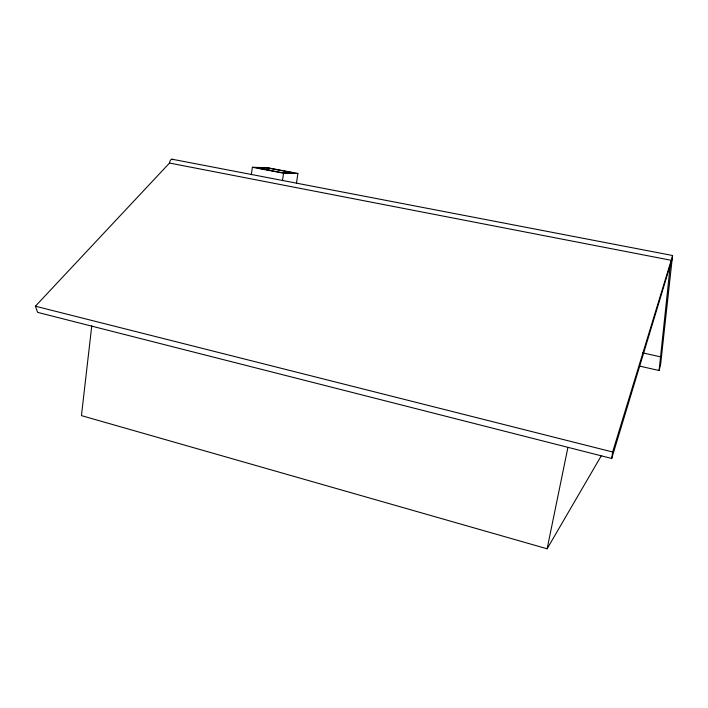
<?xml version="1.0" encoding="UTF-8"?>
<svg xmlns="http://www.w3.org/2000/svg" width="708" height="708" viewBox="0 0 708 708"><rect width="100%" height="100%" fill="white"/><g stroke="black" fill="none" stroke-linecap="round" stroke-linejoin="round"><path stroke-width="1.06" d="M639.696 366.133L659.095 370.514L670.113 266.686L672.538 255.499L172.044 159.212M672.538 255.499L660.608 364.514L659.095 370.514M91.766 325.822L81.447 415.614L547.125 548.788L601.172 455.961M251.34 174.699L252.375 167.274L267.509 167.716L297.9 173.469L296.457 183.248M268.748 170.407L269.058 168.238L293.431 172.858L281.899 172.628L257.013 167.902L269.058 168.238M282.465 180.69L283.563 173.195L297.9 173.469M611.703 458.474L612.641 451.996L671.211 260.296L169.504 163.052L35.4 306.21L37.639 312.37L611.703 458.474L671.927 259.668M547.125 548.788L567.878 447.615M252.375 167.274L283.563 173.195M642.705 352.885L660.546 356.841M35.4 306.21L612.641 451.996M169.504 163.052A3.938 2.035 -80.9 0 1 170.955 159.698A3.938 2.035 -80.9 0 1 173 159.769"/></g></svg>
